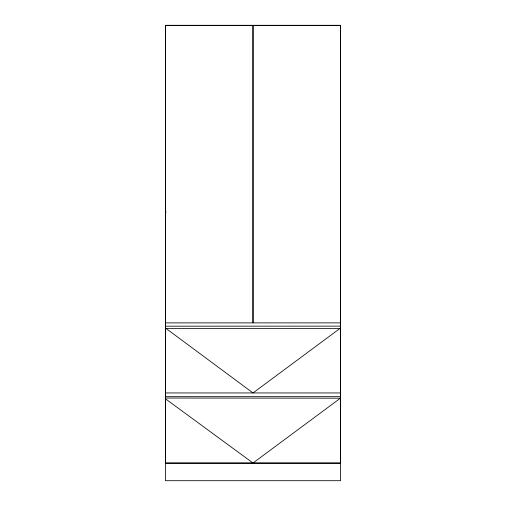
<?xml version="1.0" encoding="UTF-8"?>
<svg xmlns="http://www.w3.org/2000/svg" width="506" height="506" viewBox="0 0 506 506"><rect width="100%" height="100%" fill="white"/><g stroke="black" fill="none" stroke-linecap="round" stroke-linejoin="round"><path stroke-width="0.76" d="M165.601 398.039L340.399 398.178M340.399 322.885L253.177 322.885L253.177 25.477L340.399 25.477L340.399 392.947L165.601 392.947L165.601 328.141L253 392.947L340.399 328.141M340.399 398.33L340.399 396.742M340.399 328.299L340.399 326.288M340.399 326.136L165.601 326.193M340.399 396.666L165.601 396.666M340.399 398.203L253 463.009L165.601 398.911M165.601 322.885L252.823 322.885L252.823 25.477L165.601 25.477L165.601 392.947M165.601 328.457L340.399 328.457M165.424 463.186L340.576 463.186M340.399 393.206L340.399 463.009L165.601 463.009L165.601 393.2M166.006 211.748L166.006 212.09M340.576 25.3L165.424 25.3L165.424 480.7L340.576 480.7L340.576 25.3"/></g></svg>
